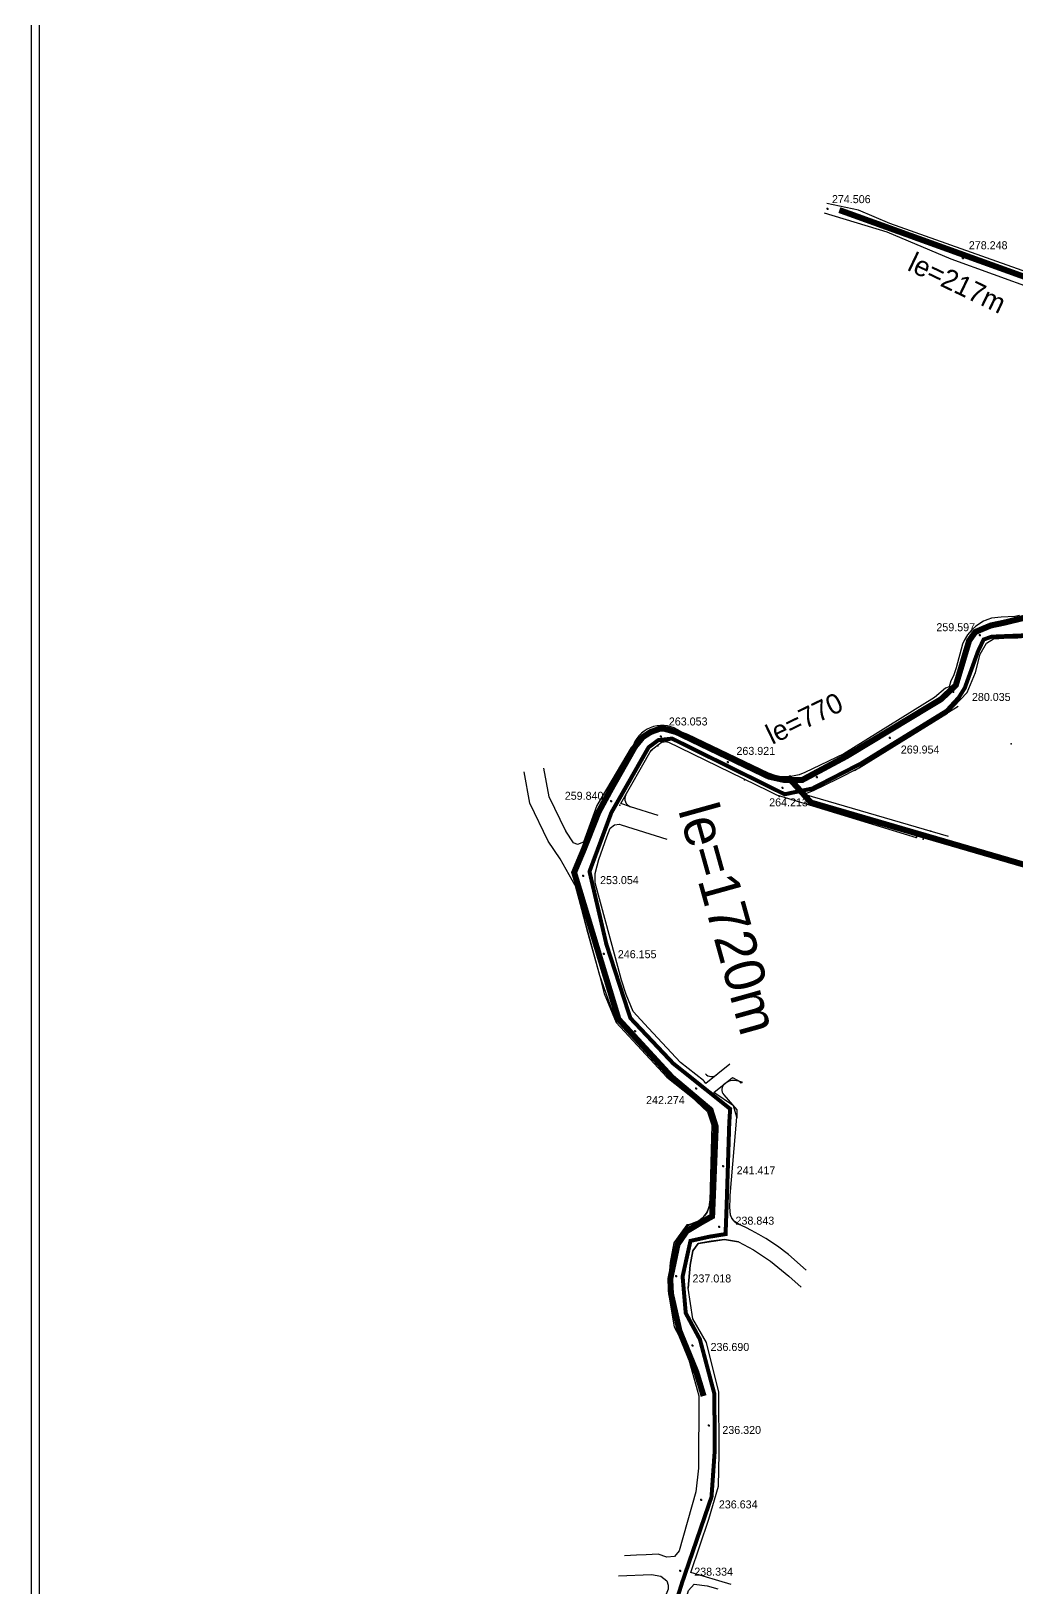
# Model space of a CAD drawing. Header units: metres. Extents: x 154318 to 157191, y 173056 to 174910.
# Drawn here: x 154318 to 154811, y 173705 to 174483 of the extents above; entities that cross this region are included whole.
import ezdxf
from ezdxf.enums import TextEntityAlignment as Align

# ---------------------------------------------------------------- set-up
doc = ezdxf.new("R2010")
doc.units = ezdxf.units.M
doc.header["$MEASUREMENT"] = 0
doc.linetypes.add('DASHED', pattern=[19.05, 12.7, -6.35])
doc.linetypes.add('SOLID_LINE', pattern=[0])
doc.layers.add('CCCCCC', color=7, linetype='Continuous')

msp = doc.modelspace()

# ---------------------------------------------------------------- linework, layer by layer
at = {"color": 0}
for points in [[(156385.85772, 174910.19392), (154317.97076, 174910.19392), (154317.97076, 173056.17182), (156385.85772, 173056.17182)], [(156381.85772, 174906.19392), (154321.97076, 174906.19392), (154321.97076, 173060.17182), (156381.85772, 173060.17182)]]:
    msp.add_lwpolyline(points, close=True, dxfattribs=at)
at = {"layer": 'CCCCCC', "color": 0, "flags": 128}
for points in [[(154716.09619, 174394.63922), (154715.59619, 174394.63922)], [(154716.09619, 174394.63922), (154716.09619, 174395.13922)], [(154716.09619, 174394.63922), (154716.59619, 174394.63922)], [(154716.09619, 174394.63922), (154716.09619, 174394.13922)], [(154783.73981, 174369.94222), (154783.23981, 174369.94222)], [(154783.73981, 174369.94222), (154783.73981, 174370.44222)], [(154783.73981, 174369.94222), (154784.23981, 174369.94222)], [(154783.73981, 174369.94222), (154783.73981, 174369.44222)], [(154792.13052, 174181.58976), (154791.63052, 174181.58976)], [(154792.13052, 174181.58976), (154792.13052, 174182.08976)], [(154792.13052, 174181.58976), (154792.63052, 174181.58976)], [(154792.13052, 174181.58976), (154792.13052, 174181.08976)], [(154778.91937, 174153.261), (154778.91937, 174153.761)], [(154778.91937, 174153.261), (154778.41937, 174153.261)], [(154778.91937, 174153.261), (154779.41937, 174153.261)], [(154778.91937, 174153.261), (154778.91937, 174152.761)], [(154632.65193, 174130.90713), (154632.15193, 174130.90713)], [(154632.65193, 174130.90713), (154632.65193, 174131.40713)], [(154632.65193, 174130.90713), (154633.15193, 174130.90713)], [(154632.65193, 174130.90713), (154632.65193, 174130.40713)], [(154747.09991, 174130.15802), (154746.59991, 174130.15802)], [(154747.09991, 174130.15802), (154747.09991, 174130.65802)], [(154747.09991, 174130.15802), (154747.59991, 174130.15802)], [(154747.09991, 174130.15802), (154747.09991, 174129.65802)], [(154666.25842, 174118.10671), (154665.75842, 174118.10671)], [(154666.25842, 174118.10671), (154666.25842, 174118.60671)], [(154666.25842, 174118.10671), (154666.75842, 174118.10671)], [(154666.25842, 174118.10671), (154666.25842, 174117.60671)], [(154710.76544, 174110.6385), (154710.26544, 174110.6385)], [(154710.76544, 174110.6385), (154710.76544, 174111.1385)], [(154710.76544, 174110.6385), (154711.26544, 174110.6385)], [(154710.76544, 174110.6385), (154710.76544, 174110.1385)], [(154607.87248, 174098.49058), (154607.87248, 174098.99058)], [(154693.52303, 174105.23424), (154693.02303, 174105.23424)], [(154693.52303, 174105.23424), (154693.52303, 174105.73424)], [(154693.52303, 174105.23424), (154694.02303, 174105.23424)], [(154693.52303, 174105.23424), (154693.52303, 174104.73424)], [(154607.87248, 174098.49058), (154607.37248, 174098.49058)], [(154607.87248, 174098.49058), (154608.37248, 174098.49058)], [(154607.87248, 174098.49058), (154607.87248, 174097.99058)], [(154593.92337, 174061.18147), (154593.42337, 174061.18147)], [(154593.92337, 174061.18147), (154593.92337, 174061.68147)], [(154593.92337, 174061.18147), (154594.42337, 174061.18147)], [(154593.92337, 174061.18147), (154593.92337, 174060.68147)], [(154604.16183, 174022.28325), (154603.66183, 174022.28325)], [(154604.16183, 174022.28325), (154604.16183, 174022.78325)], [(154604.16183, 174022.28325), (154604.66183, 174022.28325)], [(154604.16183, 174022.28325), (154604.16183, 174021.78325)], [(154619.85813, 173983.57742), (154619.35813, 173983.57742)], [(154619.85813, 173983.57742), (154619.85813, 173984.07742)], [(154619.85813, 173983.57742), (154620.35813, 173983.57742)], [(154619.85813, 173983.57742), (154619.85813, 173983.07742)], [(154650.34395, 173954.88106), (154649.84395, 173954.88106)], [(154650.34395, 173954.88106), (154650.34395, 173955.38106)], [(154650.34395, 173954.88106), (154650.84395, 173954.88106)], [(154650.34395, 173954.88106), (154650.34395, 173954.38106)], [(154663.84156, 173916.12366), (154663.34156, 173916.12366)], [(154663.84156, 173916.12366), (154663.84156, 173916.62366)], [(154663.84156, 173916.12366), (154664.34156, 173916.12366)], [(154663.84156, 173916.12366), (154663.84156, 173915.62366)], [(154661.95968, 173885.7727), (154661.45968, 173885.7727)], [(154661.95968, 173885.7727), (154661.95968, 173886.2727)], [(154661.95968, 173885.7727), (154662.45968, 173885.7727)], [(154661.95968, 173885.7727), (154661.95968, 173885.2727)], [(154640.33125, 173861.20015), (154639.83125, 173861.20015)], [(154640.33125, 173861.20015), (154640.33125, 173861.70015)], [(154640.33125, 173861.20015), (154640.83125, 173861.20015)], [(154640.33125, 173861.20015), (154640.33125, 173860.70015)], [(154648.48104, 173826.49287), (154648.48104, 173826.99287)], [(154648.48104, 173826.49287), (154647.98104, 173826.49287)], [(154648.48104, 173826.49287), (154648.98104, 173826.49287)], [(154648.48104, 173826.49287), (154648.48104, 173825.99287)], [(154656.69532, 173786.5066), (154656.19532, 173786.5066)], [(154656.69532, 173786.5066), (154656.69532, 173787.0066)], [(154656.69532, 173786.5066), (154657.19532, 173786.5066)], [(154656.69532, 173786.5066), (154656.69532, 173786.0066)], [(154652.82152, 173749.30227), (154652.32152, 173749.30227)], [(154652.82152, 173749.30227), (154652.82152, 173749.80227)], [(154652.82152, 173749.30227), (154653.32152, 173749.30227)], [(154652.82152, 173749.30227), (154652.82152, 173748.80227)], [(154642.44268, 173713.93922), (154641.94268, 173713.93922)], [(154642.44268, 173713.93922), (154642.44268, 173714.43922)], [(154642.44268, 173713.93922), (154642.94268, 173713.93922)], [(154642.44268, 173713.93922), (154642.44268, 173713.43922)]]:
    msp.add_lwpolyline(points, dxfattribs=at)
at = {"layer": 'CCCCCC', "color": 0}
for points, elevation in [([(154865.47963, 174343.47754), (154841.44722, 174353.81926), (154747.184, 174387.28803), (154731.52028, 174393.87702), (154715.65705, 174397.2129)], 283.28319), ([(154664.1871, 173951.79138), (154670.68419, 173944.33945)], 242.97607), ([(154670.68419, 173944.33945), (154670.66156, 173940.3708)], 242.97607)]:
    msp.add_lwpolyline(points, dxfattribs=dict(at, elevation=elevation))
at = {"layer": 'CCCCCC', "color": 44, "linetype": 'DASHED', "const_width": 3}
for points in [[(154892.29194, 174399.33461), (154871.96676, 174348.47193), (154866.3863, 174341.63671), (154850.21502, 174347.74083), (154721.9659, 174393.9951)], [(154816.47574, 174190.72505), (154804.28331, 174187.76708), (154797.62461, 174186.37201), (154789.91684, 174183.13731), (154786.83222, 174178.8252), (154780.15834, 174156.51145), (154772.76928, 174149.51891), (154725.65, 174121.0919), (154703.42021, 174109.17322), (154694.28205, 174109.17322), (154686.66534, 174110.84665), (154640.51736, 174133.06216), (154634.18306, 174134.85102), (154632.00713, 174134.7012), (154627.65526, 174133.12684), (154623.753, 174130.65353), (154619.77486, 174125.78061), (154607.56535, 174104.19633), (154601.60667, 174093.16103), (154594.27452, 174074.63132), (154589.38579, 174062.93779), (154611.57764, 173989.54515), (154638.31107, 173960.48119), (154657.5473, 173944.27906), (154660.17094, 173935.90291), (154658.34786, 173891.0781), (154652.94692, 173888.05627), (154645.61097, 173883.63609), (154641.0694, 173877.00459), (154637.44221, 173859.77745), (154637.79127, 173852.46152), (154642.02932, 173833.83438), (154650.42951, 173813.3357), (154654.10033, 173801.24918)], [(154696.16677, 174110.76195), (154707.7559, 174097.86851), (154832.02791, 174061.64423), (154869.88943, 174052.83941)]]:
    msp.add_lwpolyline(points, dxfattribs=at)
at = {"layer": 'CCCCCC', "color": 0}
for points in [[(154714.32316, 174392.54091), (154745.60137, 174383.07497), (154777.75172, 174369.58938), (154819.92677, 174354.25427)], [(154812.00244, 174191.29509), (154809.71946, 174190.88706), (154802.78167, 174190.56966), (154798.06059, 174189.94903), (154796.16449, 174189.37287), (154794.8944, 174188.83929), (154793.97246, 174188.45197), (154790.23498, 174186.106), (154788.10925, 174184.22298), (154786.02568, 174181.74139), (154784.30686, 174178.89786), (154783.47538, 174177.02073), (154780.37592, 174165.26288), (154778.99663, 174161.2449), (154777.68696, 174158.69991), (154776.8286, 174155.66106), (154774.97886, 174154.96463), (154769.45671, 174150.29315), (154724.22914, 174122.27279), (154708.46939, 174114.70983), (154704.75189, 174112.92583), (154701.90067, 174111.79502), (154698.49548, 174110.99338), (154696.16677, 174110.76195), (154694.11778, 174110.76139), (154692.09445, 174110.94719), (154689.93775, 174111.35458), (154689.93775, 174111.35458), (154686.51862, 174112.4768), (154646.24399, 174131.90385), (154641.39218, 174133.76023), (154635.65367, 174134.45039), (154633.68358, 174135.32544), (154629.22783, 174133.75488), (154624.43729, 174131.31079), (154617.93496, 174125.45972), (154600.67023, 174096.46566), (154594.14, 174078.04)], [(154704.28062, 174102.14061), (154709.0784, 174103.91022), (154720.95095, 174109.68131), (154731.80394, 174115.20206), (154776.06769, 174142.62528), (154785.81546, 174152.82295), (154790.07907, 174162.84444), (154792.38281, 174172.08738), (154795.52124, 174177.49039), (154799.00457, 174179.7552), (154806.86717, 174180.22924), (154811.16075, 174180.15433), (154816.61467, 174180.76756), (154823.45916, 174178.23947), (154834.32598, 174170.88395), (154843.98417, 174165.58939)], [(154631.3177, 174091.40406), (154617.5565, 174095.81177), (154612.7948, 174097.33694), (154627.96901, 174124.06088), (154633.03168, 174128.00858), (154635.96152, 174128.35018), (154686.56952, 174103.69149), (154690.60025, 174101.72713)], [(154594.14, 174078.04), (154591.08, 174076.94), (154589.04, 174077.79), (154585.16, 174083.5), (154576.87, 174100.65), (154574.19, 174115.02)], [(154594.14, 174078.04), (154591.08, 174076.94), (154589.04, 174077.79), (154585.16, 174083.5), (154576.87, 174100.65), (154574.19, 174115.02)], [(154589.90714, 174056.42415), (154582.44347, 174069.70522), (154576.47621, 174078.48694), (154567.28468, 174097.50198), (154564.3595, 174113.18662)], [(154690.60025, 174101.72713), (154760.31074, 174080.38126)], [(154704.28062, 174102.14061), (154776.32593, 174081.07273)], [(154667.26067, 173967.14238), (154655.27957, 173957.44294), (154654.32181, 173958.54146), (154653.9653, 173958.95036), (154642.57003, 173968.02255), (154626.5907, 173985.14339), (154618.88296, 173993.40174), (154615.37, 174001.99661), (154612.99715, 174009.05927), (154609.99782, 174020.25045), (154599.91, 174057.75), (154599.92, 174062.43), (154600.83, 174066.28), (154601.73161, 174069.35936), (154605.72435, 174080.70421), (154607.41293, 174085.1107), (154609.63997, 174086.72571), (154612.01368, 174086.99616), (154612.92547, 174086.79465), (154635.68255, 174079.50556)], [(154589.90714, 174056.42415), (154593.13598, 174044.55901), (154596.13778, 174033.01211), (154602.00932, 174011.55648), (154604.39938, 174002.40661), (154610.32049, 173987.91991), (154635.76354, 173960.6593), (154647.73679, 173951.12695)], [(154589.90714, 174056.42415), (154593.13598, 174044.55901), (154602.00932, 174011.55648), (154610.32049, 173987.91991), (154635.76354, 173960.6593), (154647.73679, 173951.12695), (154656.00291, 173943.27462), (154658.27214, 173936.81181), (154658.27214, 173936.81181), (154657.25865, 173898.58347), (154656.79117, 173895.56204), (154655.83496, 173893.20864), (154654.54888, 173891.27792), (154653.41274, 173890.06511), (154651.7748, 173888.7862), (154651.7748, 173888.7862), (154647.14803, 173886.99328), (154643.9833, 173884.35454), (154639.23446, 173877.75995), (154637.46546, 173868.04214), (154636.39083, 173856.01032), (154636.46557, 173853.61252), (154639.422, 173835.84), (154645.04401, 173825.34247), (154651.76783, 173801.41574), (154651.619, 173765.1591), (154650.26093, 173753.35407), (154641.82565, 173723.94617), (154639.54655, 173721.09409), (154635.71954, 173720.76778), (154631.46903, 173722.23133), (154625.31973, 173721.92105), (154620.61109, 173721.68347), (154614.60836, 173721.38058)], [(154705.30775, 173864.166), (154696.4655, 173871.93134), (154690.99105, 173876.07289), (154685.15353, 173879.97427), (154681.67309, 173882.04307), (154678.08617, 173883.92187), (154675.205, 173885.431), (154671.54205, 173887.14922), (154669.33998, 173888.70821), (154668.24061, 173890.12573), (154667.56279, 173891.57648), (154667.18939, 173895.83811), (154667.2957, 173899.84838), (154667.33983, 173901.51273), (154670.66309, 173940.63921), (154668.98685, 173946.28624), (154659.22519, 173952.91745), (154668.46568, 173960.3982), (154672.85219, 173958.06176)], [(154667.81758, 173707.06019), (154647.66077, 173713.04771), (154656.75425, 173739.72409), (154661.48581, 173756.22082), (154661.81138, 173772.48581), (154661.67746, 173803.1157), (154655.56849, 173827.93366), (154648.69659, 173839.74756), (154646.35119, 173855.12072), (154647.38531, 173866.69909), (154648.6685, 173873.74814), (154651.41064, 173877.55608), (154664.50901, 173879.55832), (154671.49304, 173878.3443), (154679.09534, 173874.36228), (154687.5998, 173868.68215), (154696.6379, 173861.13287), (154702.90093, 173855.63263)], [(154611.48024, 173711.34429), (154628.13444, 173712.05035), (154632.71132, 173711.22739), (154635.68187, 173708.80545), (154636.4144, 173706.65569), (154636.31349, 173704.72787), (154610.2578, 173638.21055)], [(154621.21501, 173635.28833), (154643.87341, 173694.81472), (154646.50366, 173703.98517), (154649.43268, 173707.2289), (154655.94314, 173706.42871), (154661.14084, 173704.90526)]]:
    msp.add_lwpolyline(points, dxfattribs=at)
at = {"layer": 'CCCCCC', "color": 3, "linetype": 'DASHED', "const_width": 2}
msp.add_lwpolyline([(154634.52832, 173679.87318), (154643.43314, 173708.22978), (154658.05002, 173750.83673), (154659.65873, 173773.90041), (154659.47472, 173802.35525), (154652.2469, 173829.59514), (154645.17465, 173842.67719), (154643.60388, 173860.99158), (154647.5327, 173878.78364), (154656.96111, 173880.87624), (154665.07864, 173882.18453), (154665.60223, 173896.05172), (154666.92259, 173937.65493), (154667.3703, 173944.77192), (154638.89916, 173967.47292), (154617.49079, 173990.1469), (154605.53739, 174026.90339), (154597.05941, 174063.38234), (154607.99409, 174092.85074), (154626.60998, 174125.48342), (154631.45887, 174129.07016), (154638.36039, 174129.83647), (154694.58937, 174102.00466), (154708.36585, 174104.85047), (154732.57239, 174117.28084), (154775.55796, 174143.75442), (154781.61908, 174150.3458), (154784.65059, 174155.15568), (154791.22202, 174173.371), (154794.06382, 174179.36227), (154798.16717, 174180.78108), (154821.84064, 174181.7275)], dxfattribs=at)
at = {"layer": 'CCCCCC', "color": 0, "linetype": 'ByBlock', "flags": 128}
msp.add_lwpolyline([(154781.30998, 174145.8731), (154729.49572, 174113.77202)], dxfattribs=at)
at = {"layer": 'CCCCCC'}
for points in [[(154647.73679, 173951.12695), (154651.85097, 173947.67059), (154656.00291, 173943.27462), (154658.27214, 173936.81181)], [(154647.14803, 173886.99328), (154645.71532, 173886.75976), (154639.23446, 173877.75995), (154637.46546, 173868.04214), (154636.39083, 173856.01032)], [(154675.205, 173885.431), (154671.54205, 173887.14922)], [(154671.49304, 173878.3443), (154664.50901, 173879.55832), (154657.96077, 173878.62367), (154651.41064, 173877.55608), (154648.6685, 173873.74814), (154647.38531, 173866.69909), (154646.35119, 173855.12072)]]:
    msp.add_lwpolyline(points, dxfattribs=at)
at = {"layer": 'CCCCCC', "color": 0}
for centre, radius in [((154716.09619, 174394.63922), 0.23), ((154783.73981, 174369.94222), 0.23), ((154792.13052, 174181.58976), 0.23), ((154778.91937, 174153.261), 0.23), ((154632.65193, 174130.90713), 0.23), ((154747.09991, 174130.15802), 0.23), ((154666.25842, 174118.10671), 0.23), ((154710.76544, 174110.6385), 0.23), ((154693.52303, 174105.23424), 0.23), ((154607.87248, 174098.49058), 0.23), ((154593.92337, 174061.18147), 0.23), ((154604.16183, 174022.28325), 0.23), ((154619.85813, 173983.57742), 0.23), ((154650.34395, 173954.88106), 0.23), ((154672.85219, 173958.06176), 0.4), ((154663.84156, 173916.12366), 0.23), ((154661.95968, 173885.7727), 0.23), ((154640.33125, 173861.20015), 0.23), ((154648.48104, 173826.49287), 0.23), ((154656.69532, 173786.5066), 0.23), ((154652.82152, 173749.30227), 0.23), ((154642.44268, 173713.93922), 0.23)]:
    msp.add_circle(centre, radius, dxfattribs=at)
at = {"layer": 'CCCCCC', "color": 0, "linetype": 'ByBlock'}
msp.add_arc((154633.33191, 174120.95377), 15.46826, 53.98957446, 157.85904357, dxfattribs=at)
at = {"layer": 'CCCCCC', "color": 0}
for centre, radius, start, end in [((154618.78714, 174099.6539), 4.03441, 150.03862061, 252.23975278), ((154658.11129, 173965.07361), 4.14902, 221.08756072, 308.99229108), ((154669.3249, 173951.42951), 7.51189, 65.04552256, 128.31774735), ((154667.09585, 173954.32562), 3.85788, 129.01246693, 221.10428315)]:
    msp.add_arc(centre, radius, start, end, dxfattribs=at)
at = {"layer": 'CCCCCC'}
for centre, radius, start, end in [((154645.19354, 173898.90333), 12.06935, 279.1948312, 358.48136753), ((154674.78765, 173894.06831), 7.6425, 178.48136753, 244.86966884)]:
    msp.add_arc(centre, radius, start, end, dxfattribs=at)
at = {"layer": 'CCCCCC', "color": 0, "linetype": 'SOLID_LINE'}
for p in [(154628.12234, 174123.92641), (154631.21133, 174126.29297), (154633.11193, 174127.81658), (154635.92654, 174128.14475), (154807.8994, 174127.2286), (154674.59615, 174109.30415), (154691.93227, 174100.85549), (154695.25213, 174100.14473), (154699.90266, 174098.92772), (154612.30259, 174096.48309), (154767.617, 174083.619), (154760.39599, 174080.35526), (154760.43738, 174080.51115), (154763.829, 174079.518)]:
    msp.add_point(p, dxfattribs=at)
at = {"layer": 'CCCCCC', "color": 0}
for p in [(154725.05962, 174091.20874), (154585.16, 174083.5), (154585.16, 174083.5), (154741.33428, 174086.16919)]:
    msp.add_point(p, dxfattribs=at)

# ---------------------------------------------------------------- texts
for s, p in [('274.506', (154718.25169, 174401.46021)), ('278.248', (154786.67288, 174378.41854)), ('259.597', (154770.44873, 174187.51462)), ('280.035', (154788.21791, 174152.64709)), ('263.053', (154636.72404, 174140.40243)), ('263.921', (154670.50217, 174125.68197)), ('269.954', (154752.64917, 174126.36789)), ('259.840', (154584.70546, 174103.26347)), ('264.213', (154686.87908, 174099.98143)), ('253.054', (154602.35223, 174061.10707)), ('246.155', (154611.229, 174024.0722, 246.15544)), ('242.274', (154625.34509, 173951.17062)), ('241.417', (154670.62897, 173916.05379)), ('238.843', (154670.05439, 173890.90069, 238.84281)), ('237.018', (154648.548, 173862.01774, 237.01773)), ('236.690', (154657.57907, 173827.77348, 236.69)), ('236.320', (154663.46376, 173786.28509, 236.31986)), ('236.634', (154661.72675, 173749.07798, 236.63351)), ('238.334', (154649.44485, 173715.46827, 238.33405))]:
    msp.add_text(s, height=4, dxfattribs=at).set_placement(p, align=Align.TOP_LEFT)
at = {"layer": 'CCCCCC', "color": 5, "char_height": 10, "width": 245, "attachment_point": 1}
for s, insert, rotation in [(' le=217m', (154756.35815, 174374.83864), 334.43899874), (' le=770', (154680.649, 174134.04343), 25.77371855)]:
    msp.add_mtext(s, dxfattribs=dict(at, insert=insert, rotation=rotation))
at = {"layer": 'CCCCCC', "color": 3, "insert": (154658.54881, 174106.71321), "char_height": 20, "width": 269.5, "attachment_point": 1, "rotation": 285.57372606}
msp.add_mtext(' le=1720m', dxfattribs=at)

doc.saveas('drawing.dxf')
